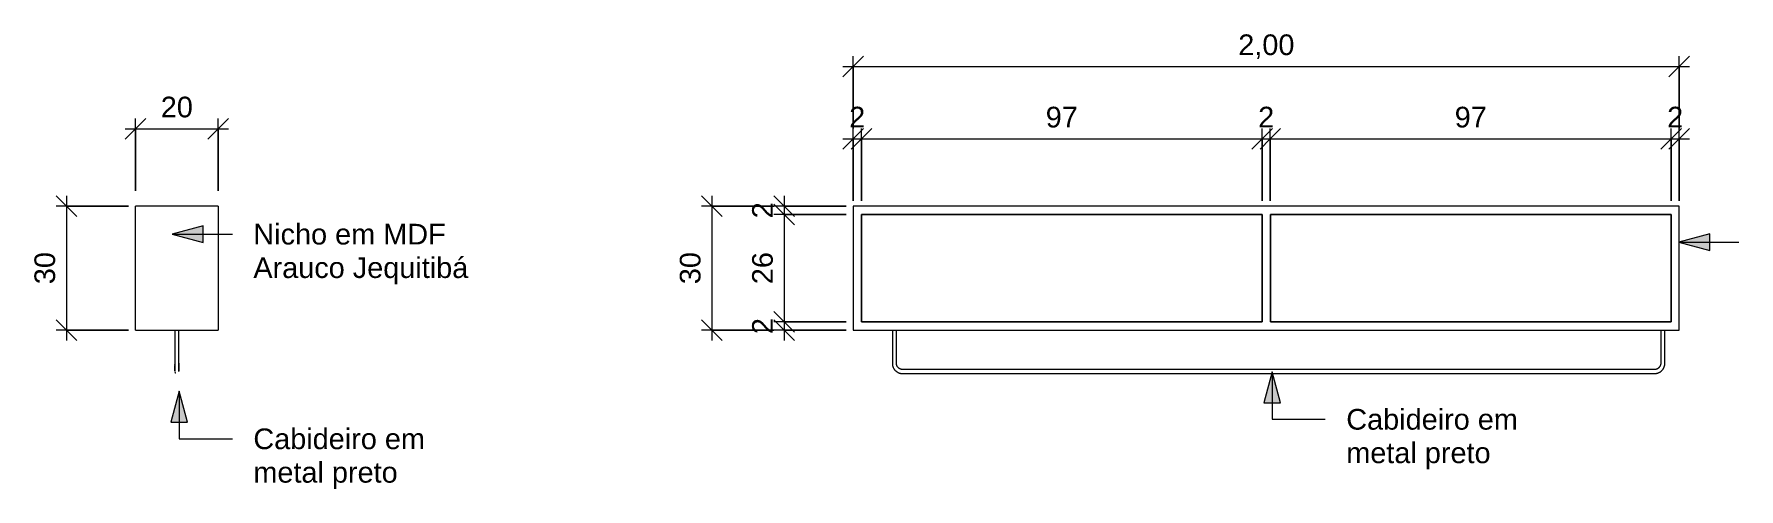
# Model space of a CAD drawing. Header units: millimetres. Extents: x -9267 to 9852, y -16803 to 11612.
# Drawn here: x 1886 to 6012, y 1716 to 2816 of the extents above; entities that cross this region are included whole.
import ezdxf

# ---------------------------------------------------------------- set-up
doc = ezdxf.new("R2010")
doc.units = ezdxf.units.MM
for name, color, linetype, lineweight in [('A-ANNO-DIMS', 211, 'Continuous', 9), ('A-ANNO-DIMS-25', 211, 'Continuous', 9), ('G-ANNO-TEXT', 231, 'Continuous', 9), ('I-FURN', 30, 'Continuous', 9)]:
    doc.layers.add(name, color=color, linetype=linetype, lineweight=lineweight)
doc.styles.add('@Arial Unicode MS', font='ARIALUNI.TTF', dxfattribs={"height": 50})
doc.styles.add('Arial', font='arial.ttf', dxfattribs={"height": 50})
doc.dimstyles.new('CRT_-__Metros_-_Linha_de_chamada_3_5_mm', dxfattribs={"dimscale": 304.8, "dimtxt": 50.292243, "dimasz": 0.164042, "dimexe": 0.082021, "dimexo": 0.0625, "dimgap": 0.04101, "dimtad": 1, "dimdec": 0, "dimlfac": 0.1, "dimdsep": 46, "dimtxsty": '@Arial Unicode MS', "dimblk1": 'OBLIQUE', "dimblk2": 'OBLIQUE', "dimsah": 1, "dimcen": 0.09, "dimdle": 0.082021, "dimazin": 0, "dimtfac": 1, "dimtdec": 4, "dimtix": 1, "dimtmove": 0, "dimatfit": 3, "dimfxl": 0.492126, "dimfxlon": 1, "dimtvp": 1, "dimtolj": 1, "dimtzin": 0, "dimarcsym": 2})
doc.dimstyles.new('CRT_-__Metros_-_Linha_de_chamada_3_5_mm_1', dxfattribs={"dimscale": 304.8, "dimtxt": 50.292243, "dimasz": 0.164042, "dimexe": 0.082021, "dimexo": 0.0625, "dimgap": 0.04101, "dimtad": 1, "dimlfac": 0.001, "dimrnd": 0.01, "dimzin": 0, "dimdsep": 46, "dimtxsty": '@Arial Unicode MS', "dimblk1": 'OBLIQUE', "dimblk2": 'OBLIQUE', "dimsah": 1, "dimcen": 0.09, "dimdle": 0.082021, "dimazin": 0, "dimtfac": 1, "dimtdec": 4, "dimtix": 1, "dimtmove": 0, "dimatfit": 3, "dimfxl": 0.492126, "dimfxlon": 1, "dimtvp": 1, "dimtolj": 1, "dimtzin": 0, "dimarcsym": 2})

# ---------------------------------------------------------------- blocks, each defined once
blk = doc.blocks.new('ARMARIO SUSPENSO COZINHA - ARMARIO SUSPENSO COZINHA-4516002-VISTA LATERAL NICHO COZINHA')
at = {"layer": 'I-FURN'}
for p, q in [((-16579.7, 2100), (-16579.7, 2400)), ((-16379.7, 2400), (-16579.7, 2400)), ((-16379.7, 2400), (-16379.7, 2100)), ((-16579.7, 2100), (-16379.7, 2100)), ((-16484.7, 2100), (-16484.7, 2020)), ((-16474.7, 2020), (-16474.7, 2100)), ((-16484.7, 2017.4), (-16484.7, 2017.6))]:
    blk.add_line(p, q, dxfattribs=at)
at = {"layer": 'I-FURN', "flags": 128}
for points in [[(-16484.7, 2020), (-16484.7, 2019.2), (-16484.7, 2018.4), (-16484.7, 2017.6), (-16484.7, 2016.8), (-16484.7, 2016), (-16484.7, 2015.2), (-16484.7, 2014.5), (-16484.7, 2013.7), (-16484.7, 2013), (-16484.7, 2012.2), (-16484.7, 2011.5), (-16484.7, 2010.8), (-16484.7, 2010.1), (-16484.7, 2009.4), (-16484.7, 2008.7), (-16484.7, 2008.1), (-16484.7, 2007.4), (-16484.7, 2006.8), (-16484.7, 2006.2), (-16484.7, 2005.7), (-16484.7, 2005.1), (-16484.7, 2004.6), (-16484.7, 2004.1), (-16484.7, 2003.6), (-16484.7, 2003.2), (-16484.7, 2002.8), (-16484.7, 2002.4), (-16484.7, 2002), (-16484.7, 2001.7), (-16484.7, 2001.4), (-16484.7, 2001.1), (-16484.7, 2000.8), (-16484.7, 2000.6), (-16484.7, 2000.4), (-16484.7, 2000.3), (-16484.7, 2000.2), (-16484.7, 2000.1), (-16484.7, 2000), (-16484.7, 2000), (-16484.7, 2000)], [(-16484.7, 2001.5), (-16484.7, 2001.6), (-16484.7, 2001.9), (-16484.7, 2002.3), (-16484.7, 2002.6), (-16484.7, 2003.1), (-16484.7, 2003.5), (-16484.7, 2004), (-16484.7, 2004.4), (-16484.7, 2005), (-16484.7, 2005.5), (-16484.7, 2006.1), (-16484.7, 2006.7), (-16484.7, 2007.3), (-16484.7, 2007.9), (-16484.7, 2008.5), (-16484.7, 2009.2), (-16484.7, 2009.9), (-16484.7, 2010.6), (-16484.7, 2011.3), (-16484.7, 2012), (-16484.7, 2012.8), (-16484.7, 2013.5), (-16484.7, 2014.3), (-16484.7, 2015)], [(-16482.3, 1995.8), (-16482.5, 1995.9), (-16482.6, 1996), (-16482.8, 1996.1), (-16482.9, 1996.2), (-16483.1, 1996.4), (-16483.2, 1996.5), (-16483.4, 1996.7), (-16483.5, 1996.8), (-16483.6, 1997), (-16483.7, 1997.1), (-16483.9, 1997.3)], [(-16474.7, 2000), (-16474.7, 2000), (-16474.7, 2000.1), (-16474.7, 2000.1), (-16474.7, 2000.3), (-16474.7, 2000.4), (-16474.7, 2000.6), (-16474.7, 2000.8), (-16474.7, 2001), (-16474.7, 2001.3), (-16474.7, 2001.6), (-16474.7, 2001.9), (-16474.7, 2002.3), (-16474.7, 2002.6), (-16474.7, 2003.1), (-16474.7, 2003.5), (-16474.7, 2004), (-16474.7, 2004.4), (-16474.7, 2005), (-16474.7, 2005.5), (-16474.7, 2006.1), (-16474.7, 2006.7), (-16474.7, 2007.3), (-16474.7, 2007.9), (-16474.7, 2008.5), (-16474.7, 2009.2), (-16474.7, 2009.9), (-16474.7, 2010.6), (-16474.7, 2011.3), (-16474.7, 2012), (-16474.7, 2012.8), (-16474.7, 2013.5), (-16474.7, 2014.3), (-16474.7, 2015), (-16474.7, 2015.8), (-16474.7, 2016.6), (-16474.7, 2017.4), (-16474.7, 2018.2), (-16474.7, 2019), (-16474.7, 2019.8), (-16474.7, 2020)], [(-16474.7, 2020), (-16474.7, 2019.2), (-16474.7, 2018.4), (-16474.7, 2017.6), (-16474.7, 2016.8), (-16474.7, 2016), (-16474.7, 2015.2), (-16474.7, 2014.5), (-16474.7, 2013.7), (-16474.7, 2013), (-16474.7, 2012.2), (-16474.7, 2011.5), (-16474.7, 2010.8), (-16474.7, 2010.1), (-16474.7, 2009.4), (-16474.7, 2008.7), (-16474.7, 2008.1), (-16474.7, 2007.4), (-16474.7, 2006.8), (-16474.7, 2006.2), (-16474.7, 2005.7), (-16474.7, 2005.1), (-16474.7, 2004.6), (-16474.7, 2004.1), (-16474.7, 2003.6), (-16474.7, 2003.2), (-16474.7, 2002.8), (-16474.7, 2002.4), (-16474.7, 2002), (-16474.7, 2001.7), (-16474.7, 2001.4), (-16474.7, 2001.1)]]:
    blk.add_lwpolyline(points, dxfattribs=at)
blk = doc.blocks.new('ARMARIO SUSPENSO COZINHA - ARMARIO SUSPENSO COZINHA-4516002-VISTA FRONTAL NICHO COZINHA')
at = {"layer": 'I-FURN'}
for p, q in [((-5064.6, 2400), (-7064.6, 2400)), ((-7064.6, 2400), (-7064.6, 2100)), ((-5064.6, 2100), (-5064.6, 2400)), ((-7044.6, 2380), (-7044.6, 2120)), ((-6074.6, 2380), (-7044.6, 2380)), ((-7044.6, 2120), (-7044.6, 2380)), ((-7044.6, 2380), (-6074.6, 2380)), ((-6074.6, 2120), (-6074.6, 2380)), ((-6074.6, 2380), (-6074.6, 2120)), ((-6054.6, 2380), (-6054.6, 2120)), ((-5084.6, 2380), (-6054.6, 2380)), ((-6054.6, 2120), (-6054.6, 2380)), ((-6054.6, 2380), (-5084.6, 2380)), ((-5084.6, 2120), (-5084.6, 2380)), ((-5084.6, 2380), (-5084.6, 2120)), ((-7044.6, 2120), (-6074.6, 2120)), ((-6074.6, 2120), (-7044.6, 2120)), ((-6054.6, 2120), (-5084.6, 2120)), ((-5084.6, 2120), (-6054.6, 2120)), ((-7064.6, 2100), (-5064.6, 2100)), ((-6969.6, 2100), (-6969.6, 2020)), ((-6959.6, 2020), (-6959.6, 2100)), ((-5109.6, 2100), (-5109.6, 2020)), ((-5099.6, 2020), (-5099.6, 2100)), ((-5124.6, 2005), (-6944.6, 2005)), ((-6944.6, 1995), (-5124.6, 1995))]:
    blk.add_line(p, q, dxfattribs=at)
at = {"layer": 'I-FURN', "flags": 128}
for points in [[(-6969.6, 2020), (-6969.6, 2019), (-6969.5, 2018), (-6969.4, 2017), (-6969.3, 2016), (-6969.1, 2015), (-6968.9, 2014.1), (-6968.6, 2013.1), (-6968.4, 2012.1), (-6968, 2011.2), (-6967.6, 2010.3), (-6967.2, 2009.4), (-6966.8, 2008.5), (-6966.3, 2007.6), (-6965.8, 2006.7), (-6965.3, 2005.9), (-6964.7, 2005.1), (-6964.1, 2004.3), (-6963.4, 2003.5), (-6962.7, 2002.8), (-6962, 2002.1), (-6961.3, 2001.4), (-6960.5, 2000.7), (-6959.8, 2000.1), (-6959, 1999.5), (-6958.1, 1999), (-6957.3, 1998.4), (-6956.4, 1998), (-6955.5, 1997.5), (-6954.6, 1997.1), (-6953.7, 1996.7), (-6952.7, 1996.4), (-6951.8, 1996), (-6950.8, 1995.8), (-6949.9, 1995.6), (-6948.9, 1995.4), (-6947.9, 1995.2), (-6946.9, 1995.1), (-6945.9, 1995), (-6944.9, 1995), (-6944.6, 1995)], [(-6944.6, 2005), (-6945.2, 2005), (-6945.8, 2005), (-6946.4, 2005.1), (-6947, 2005.2), (-6947.6, 2005.3), (-6948.2, 2005.4), (-6948.8, 2005.6), (-6949.3, 2005.8), (-6949.9, 2006), (-6950.5, 2006.2), (-6951, 2006.4), (-6951.5, 2006.7), (-6952.1, 2007), (-6952.6, 2007.3), (-6953.1, 2007.6), (-6953.6, 2008), (-6954.1, 2008.3), (-6954.5, 2008.7), (-6955, 2009.1), (-6955.4, 2009.5), (-6955.8, 2010), (-6956.2, 2010.4), (-6956.6, 2010.9), (-6956.9, 2011.4), (-6957.2, 2011.9), (-6957.6, 2012.4), (-6957.8, 2012.9), (-6958.1, 2013.5), (-6958.4, 2014), (-6958.6, 2014.6), (-6958.8, 2015.1), (-6959, 2015.7), (-6959.2, 2016.3), (-6959.3, 2016.9), (-6959.4, 2017.5), (-6959.5, 2018), (-6959.6, 2018.6), (-6959.6, 2019.2), (-6959.6, 2019.8), (-6959.6, 2020)], [(-5124.6, 1995), (-5123.6, 1995), (-5122.6, 1995.1), (-5121.6, 1995.2), (-5120.6, 1995.3), (-5119.7, 1995.5), (-5118.7, 1995.7), (-5117.7, 1996), (-5116.8, 1996.3), (-5115.8, 1996.6), (-5114.9, 1997), (-5114, 1997.4), (-5113.1, 1997.8), (-5112.2, 1998.3), (-5111.3, 1998.8), (-5110.5, 1999.4), (-5109.7, 1999.9), (-5108.9, 2000.6), (-5108.1, 2001.2), (-5107.4, 2001.9), (-5106.7, 2002.6), (-5106, 2003.3), (-5105.4, 2004.1), (-5104.7, 2004.9), (-5104.1, 2005.7), (-5103.6, 2006.5), (-5103.1, 2007.3), (-5102.6, 2008.2), (-5102.1, 2009.1), (-5101.7, 2010), (-5101.3, 2010.9), (-5101, 2011.9), (-5100.7, 2012.8), (-5100.4, 2013.8), (-5100.2, 2014.8), (-5100, 2015.8), (-5099.8, 2016.7), (-5099.7, 2017.7), (-5099.7, 2018.7), (-5099.6, 2019.7), (-5099.6, 2020)], [(-5109.6, 2020), (-5109.6, 2019.4), (-5109.7, 2018.8), (-5109.7, 2018.2), (-5109.8, 2017.6), (-5109.9, 2017), (-5110, 2016.4), (-5110.2, 2015.9), (-5110.4, 2015.3), (-5110.6, 2014.7), (-5110.8, 2014.2), (-5111, 2013.6), (-5111.3, 2013.1), (-5111.6, 2012.5), (-5111.9, 2012), (-5112.2, 2011.5), (-5112.6, 2011), (-5113, 2010.6), (-5113.3, 2010.1), (-5113.7, 2009.7), (-5114.2, 2009.2), (-5114.6, 2008.8), (-5115.1, 2008.4), (-5115.5, 2008.1), (-5116, 2007.7), (-5116.5, 2007.4), (-5117, 2007.1), (-5117.6, 2006.8), (-5118.1, 2006.5), (-5118.6, 2006.2), (-5119.2, 2006), (-5119.7, 2005.8), (-5120.3, 2005.6), (-5120.9, 2005.5), (-5121.5, 2005.3), (-5122.1, 2005.2), (-5122.7, 2005.1), (-5123.3, 2005.1), (-5123.9, 2005), (-5124.5, 2005), (-5124.6, 2005)]]:
    blk.add_lwpolyline(points, dxfattribs=at)
blk = doc.blocks.new('DIMBLOCK5-VISTA LATERAL NICHO COZINHA')
at = {"layer": 'A-ANNO-DIMS-25', "lineweight": 18}
for p, q in [((2131.1, 2587.5), (2156.1, 2612.5)), ((2331.1, 2587.5), (2356.1, 2612.5)), ((2131.1, 2587.5), (2106.1, 2562.5)), ((2331.1, 2587.5), (2306.1, 2562.5))]:
    blk.add_line(p, q, dxfattribs=at)
at = {"layer": 'A-ANNO-DIMS-25'}
for p, q in [((2131.1, 2437.5), (2131.1, 2612.5)), ((2331.1, 2437.5), (2331.1, 2612.5)), ((2106.1, 2587.5), (2356.1, 2587.5)), ((2131.1, 2587.5), (2131.1, 2437.5)), ((2331.1, 2587.5), (2331.1, 2437.5))]:
    blk.add_line(p, q, dxfattribs=at)
at = {"layer": 'A-ANNO-DIMS-25', "color": 0, "insert": (2192.3, 2664.9), "char_height": 50, "width": 92.937, "attachment_point": 1, "line_spacing_factor": 1.117605, "style": '@Arial Unicode MS'}
blk.add_mtext('20', dxfattribs=at)
blk = doc.blocks.new('_Oblique')
at = {"color": 0, "linetype": 'ByBlock', "lineweight": -2}
blk.add_line((-0.5, -0.5), (0.5, 0.5), dxfattribs=at)
blk = doc.blocks.new('DIMBLOCK6-VISTA LATERAL NICHO COZINHA')
at = {"layer": 'A-ANNO-DIMS-25', "lineweight": 18}
for p, q in [((1963.8, 2400), (1938.8, 2425)), ((1963.8, 2400), (1988.8, 2375)), ((1963.8, 2100), (1938.8, 2125)), ((1963.8, 2100), (1988.8, 2075))]:
    blk.add_line(p, q, dxfattribs=at)
at = {"layer": 'A-ANNO-DIMS-25'}
for p, q in [((2113.8, 2400), (1938.8, 2400)), ((1963.8, 2425), (1963.8, 2075)), ((1963.8, 2400), (2113.8, 2400)), ((2113.8, 2100), (1938.8, 2100)), ((1963.8, 2100), (2113.8, 2100))]:
    blk.add_line(p, q, dxfattribs=at)
at = {"layer": 'A-ANNO-DIMS-25', "color": 0, "insert": (1886.4, 2211.3), "char_height": 50, "width": 92.937, "attachment_point": 1, "rotation": 90, "line_spacing_factor": 1.117605, "style": '@Arial Unicode MS'}
blk.add_mtext('30', dxfattribs=at)
blk = doc.blocks.new('DIMBLOCK7-VISTA FRONTAL NICHO COZINHA')
at = {"layer": 'A-ANNO-DIMS-25'}
for p, q in [((3843.1, 2563.1), (3888.1, 2563.1)), ((3868.1, 2413.1), (3868.1, 2588.1)), ((3868.1, 2563.1), (3868.1, 2413.1)), ((3888.1, 2413.1), (3888.1, 2588.1)), ((3888.1, 2563.1), (3888.1, 2413.1))]:
    blk.add_line(p, q, dxfattribs=at)
at = {"layer": 'A-ANNO-DIMS-25', "lineweight": 18}
for p, q in [((3868.1, 2563.1), (3843.1, 2538.1)), ((3888.1, 2563.1), (3863.1, 2538.1)), ((3868.1, 2563.1), (3893.1, 2588.1)), ((3888.1, 2563.1), (3913.1, 2588.1))]:
    blk.add_line(p, q, dxfattribs=at)
at = {"layer": 'A-ANNO-DIMS-25', "color": 0, "insert": (3858.7, 2640.5), "char_height": 50, "width": 46.468, "attachment_point": 1, "line_spacing_factor": 1.117605, "style": '@Arial Unicode MS'}
blk.add_mtext('2', dxfattribs=at)
blk = doc.blocks.new('DIMBLOCK8-VISTA FRONTAL NICHO COZINHA')
at = {"layer": 'A-ANNO-DIMS-25', "lineweight": 18}
for p, q in [((3888.1, 2563.1), (3863.1, 2538.1)), ((3888.1, 2563.1), (3913.1, 2588.1)), ((4858.1, 2563.1), (4833.1, 2538.1)), ((4858.1, 2563.1), (4883.1, 2588.1))]:
    blk.add_line(p, q, dxfattribs=at)
at = {"layer": 'A-ANNO-DIMS-25'}
for p, q in [((3888.1, 2413.1), (3888.1, 2588.1)), ((3888.1, 2563.1), (4858.1, 2563.1)), ((3888.1, 2563.1), (3888.1, 2413.1)), ((4858.1, 2413.1), (4858.1, 2588.1)), ((4858.1, 2563.1), (4858.1, 2413.1))]:
    blk.add_line(p, q, dxfattribs=at)
at = {"layer": 'A-ANNO-DIMS-25', "color": 0, "insert": (4334.4, 2640.5), "char_height": 50, "width": 92.937, "attachment_point": 1, "line_spacing_factor": 1.117605, "style": '@Arial Unicode MS'}
blk.add_mtext('97', dxfattribs=at)
blk = doc.blocks.new('DIMBLOCK9-VISTA FRONTAL NICHO COZINHA')
at = {"layer": 'A-ANNO-DIMS-25', "lineweight": 18}
for p, q in [((4858.1, 2563.1), (4833.1, 2538.1)), ((4878.1, 2563.1), (4853.1, 2538.1)), ((4858.1, 2563.1), (4883.1, 2588.1)), ((4878.1, 2563.1), (4903.1, 2588.1))]:
    blk.add_line(p, q, dxfattribs=at)
at = {"layer": 'A-ANNO-DIMS-25'}
for p, q in [((4858.1, 2413.1), (4858.1, 2588.1)), ((4858.1, 2563.1), (4878.1, 2563.1)), ((4858.1, 2563.1), (4858.1, 2413.1)), ((4878.1, 2413.1), (4878.1, 2588.1)), ((4878.1, 2563.1), (4878.1, 2413.1))]:
    blk.add_line(p, q, dxfattribs=at)
at = {"layer": 'A-ANNO-DIMS-25', "color": 0, "insert": (4848.7, 2640.5), "char_height": 50, "width": 46.468, "attachment_point": 1, "line_spacing_factor": 1.117605, "style": '@Arial Unicode MS'}
blk.add_mtext('2', dxfattribs=at)
blk = doc.blocks.new('DIMBLOCK10-VISTA FRONTAL NICHO COZINHA')
at = {"layer": 'A-ANNO-DIMS-25', "lineweight": 18}
for p, q in [((4878.1, 2563.1), (4853.1, 2538.1)), ((4878.1, 2563.1), (4903.1, 2588.1)), ((5848.1, 2563.1), (5823.1, 2538.1)), ((5848.1, 2563.1), (5873.1, 2588.1))]:
    blk.add_line(p, q, dxfattribs=at)
at = {"layer": 'A-ANNO-DIMS-25'}
for p, q in [((4878.1, 2413.1), (4878.1, 2588.1)), ((4878.1, 2563.1), (5848.1, 2563.1)), ((4878.1, 2563.1), (4878.1, 2413.1)), ((5848.1, 2413.1), (5848.1, 2588.1)), ((5848.1, 2563.1), (5848.1, 2413.1))]:
    blk.add_line(p, q, dxfattribs=at)
at = {"layer": 'A-ANNO-DIMS-25', "color": 0, "insert": (5324.4, 2640.5), "char_height": 50, "width": 92.937, "attachment_point": 1, "line_spacing_factor": 1.117605, "style": '@Arial Unicode MS'}
blk.add_mtext('97', dxfattribs=at)
blk = doc.blocks.new('DIMBLOCK11-VISTA FRONTAL NICHO COZINHA')
at = {"layer": 'A-ANNO-DIMS-25', "lineweight": 18}
for p, q in [((5848.1, 2563.1), (5823.1, 2538.1)), ((5868.1, 2563.1), (5843.1, 2538.1)), ((5848.1, 2563.1), (5873.1, 2588.1)), ((5868.1, 2563.1), (5893.1, 2588.1))]:
    blk.add_line(p, q, dxfattribs=at)
at = {"layer": 'A-ANNO-DIMS-25'}
for p, q in [((5848.1, 2413.1), (5848.1, 2588.1)), ((5848.1, 2563.1), (5893.1, 2563.1)), ((5848.1, 2563.1), (5848.1, 2413.1)), ((5868.1, 2413.1), (5868.1, 2588.1)), ((5868.1, 2563.1), (5868.1, 2413.1))]:
    blk.add_line(p, q, dxfattribs=at)
at = {"layer": 'A-ANNO-DIMS-25', "color": 0, "insert": (5838.7, 2640.5), "char_height": 50, "width": 46.468, "attachment_point": 1, "line_spacing_factor": 1.117605, "style": '@Arial Unicode MS'}
blk.add_mtext('2', dxfattribs=at)
blk = doc.blocks.new('DIMBLOCK12-VISTA FRONTAL NICHO COZINHA')
at = {"layer": 'A-ANNO-DIMS-25', "lineweight": 18}
for p, q in [((3701.1, 2400), (3676.1, 2425)), ((3701.1, 2380), (3676.1, 2405)), ((3701.1, 2400), (3726.1, 2375)), ((3701.1, 2380), (3726.1, 2355))]:
    blk.add_line(p, q, dxfattribs=at)
at = {"layer": 'A-ANNO-DIMS-25'}
for p, q in [((3851.1, 2400), (3676.1, 2400)), ((3701.1, 2425), (3701.1, 2380)), ((3701.1, 2400), (3851.1, 2400)), ((3851.1, 2380), (3676.1, 2380)), ((3701.1, 2380), (3851.1, 2380))]:
    blk.add_line(p, q, dxfattribs=at)
at = {"layer": 'A-ANNO-DIMS-25', "color": 0, "insert": (3623.7, 2370.6), "char_height": 50, "width": 46.468, "attachment_point": 1, "rotation": 90, "line_spacing_factor": 1.117605, "style": '@Arial Unicode MS'}
blk.add_mtext('2', dxfattribs=at)
blk = doc.blocks.new('DIMBLOCK13-VISTA FRONTAL NICHO COZINHA')
at = {"layer": 'A-ANNO-DIMS-25', "lineweight": 18}
for p, q in [((3701.1, 2380), (3676.1, 2405)), ((3701.1, 2380), (3726.1, 2355)), ((3701.1, 2120), (3676.1, 2145)), ((3701.1, 2120), (3726.1, 2095))]:
    blk.add_line(p, q, dxfattribs=at)
at = {"layer": 'A-ANNO-DIMS-25'}
for p, q in [((3851.1, 2380), (3676.1, 2380)), ((3701.1, 2380), (3701.1, 2120)), ((3701.1, 2380), (3851.1, 2380)), ((3851.1, 2120), (3676.1, 2120)), ((3701.1, 2120), (3851.1, 2120))]:
    blk.add_line(p, q, dxfattribs=at)
at = {"layer": 'A-ANNO-DIMS-25', "color": 0, "insert": (3623.7, 2211.3), "char_height": 50, "width": 92.937, "attachment_point": 1, "rotation": 90, "line_spacing_factor": 1.117605, "style": '@Arial Unicode MS'}
blk.add_mtext('26', dxfattribs=at)
blk = doc.blocks.new('DIMBLOCK14-VISTA FRONTAL NICHO COZINHA')
at = {"layer": 'A-ANNO-DIMS-25', "lineweight": 18}
for p, q in [((3701.1, 2120), (3676.1, 2145)), ((3701.1, 2100), (3676.1, 2125)), ((3701.1, 2120), (3726.1, 2095)), ((3701.1, 2100), (3726.1, 2075))]:
    blk.add_line(p, q, dxfattribs=at)
at = {"layer": 'A-ANNO-DIMS-25'}
for p, q in [((3851.1, 2120), (3676.1, 2120)), ((3701.1, 2120), (3701.1, 2075)), ((3701.1, 2120), (3851.1, 2120)), ((3851.1, 2100), (3676.1, 2100)), ((3701.1, 2100), (3851.1, 2100))]:
    blk.add_line(p, q, dxfattribs=at)
at = {"layer": 'A-ANNO-DIMS-25', "color": 0, "insert": (3623.7, 2090.6), "char_height": 50, "width": 46.468, "attachment_point": 1, "rotation": 90, "line_spacing_factor": 1.117605, "style": '@Arial Unicode MS'}
blk.add_mtext('2', dxfattribs=at)
blk = doc.blocks.new('DIMBLOCK15-VISTA FRONTAL NICHO COZINHA')
at = {"layer": 'A-ANNO-DIMS-25'}
for p, q in [((3843.1, 2738.1), (5893.1, 2738.1)), ((3868.1, 2588.1), (3868.1, 2763.1)), ((3868.1, 2738.1), (3868.1, 2588.1)), ((5868.1, 2588.1), (5868.1, 2763.1)), ((5868.1, 2738.1), (5868.1, 2588.1))]:
    blk.add_line(p, q, dxfattribs=at)
at = {"layer": 'A-ANNO-DIMS-25', "lineweight": 18}
for p, q in [((3868.1, 2738.1), (3843.1, 2713.1)), ((3868.1, 2738.1), (3893.1, 2763.1)), ((5868.1, 2738.1), (5843.1, 2713.1)), ((5868.1, 2738.1), (5893.1, 2763.1))]:
    blk.add_line(p, q, dxfattribs=at)
at = {"layer": 'A-ANNO-DIMS-25', "color": 0, "insert": (4800.5, 2815.5), "char_height": 50, "width": 162.337, "attachment_point": 1, "line_spacing_factor": 1.117605, "style": '@Arial Unicode MS'}
blk.add_mtext('2,00', dxfattribs=at)
blk = doc.blocks.new('DIMBLOCK16-VISTA FRONTAL NICHO COZINHA')
at = {"layer": 'A-ANNO-DIMS-25', "lineweight": 18}
for p, q in [((3526.1, 2400), (3501.1, 2425)), ((3526.1, 2400), (3551.1, 2375)), ((3526.1, 2100), (3501.1, 2125)), ((3526.1, 2100), (3551.1, 2075))]:
    blk.add_line(p, q, dxfattribs=at)
at = {"layer": 'A-ANNO-DIMS-25'}
for p, q in [((3676.1, 2400), (3501.1, 2400)), ((3526.1, 2425), (3526.1, 2075)), ((3526.1, 2400), (3676.1, 2400)), ((3676.1, 2100), (3501.1, 2100)), ((3526.1, 2100), (3676.1, 2100))]:
    blk.add_line(p, q, dxfattribs=at)
at = {"layer": 'A-ANNO-DIMS-25', "color": 0, "insert": (3448.7, 2211.3), "char_height": 50, "width": 92.937, "attachment_point": 1, "rotation": 90, "line_spacing_factor": 1.117605, "style": '@Arial Unicode MS'}
blk.add_mtext('30', dxfattribs=at)

msp = doc.modelspace()

# ---------------------------------------------------------------- hatches: boundary and pattern name
at = {"layer": 'G-ANNO-TEXT'}
for points in [[(2220.137, 2332.316), (2295.137, 2312.22), (2295.137, 2352.413)], [(5866.925, 2312.88), (5941.925, 2292.784), (5941.925, 2332.976)], [(4882.242, 1999.582), (4862.146, 1924.582), (4902.338, 1924.582)], [(2236.667, 1952.398), (2216.571, 1877.398), (2256.763, 1877.398)]]:
    msp.add_hatch(color=7, dxfattribs=at).paths.add_polyline_path(points)

# ---------------------------------------------------------------- linework, layer by layer
at = {"layer": 'G-ANNO-TEXT', "color": 7}
for p, q in [((2295.137, 2352.413), (2220.137, 2332.316)), ((2295.137, 2312.22), (2295.137, 2352.413)), ((2220.137, 2332.316), (2295.137, 2312.22)), ((2220.137, 2332.316), (2365.553, 2332.316)), ((5941.925, 2332.976), (5866.925, 2312.88)), ((5866.925, 2312.88), (5941.925, 2292.784)), ((5866.925, 2312.88), (6012.341, 2312.88)), ((5941.925, 2292.784), (5941.925, 2332.976)), ((4882.242, 1999.582), (4862.146, 1924.582)), ((4902.338, 1924.582), (4882.242, 1999.582)), ((4882.242, 1999.582), (4882.242, 1884.439)), ((2236.667, 1952.398), (2216.571, 1877.398)), ((2256.763, 1877.398), (2236.667, 1952.398)), ((2236.667, 1952.398), (2236.667, 1837.255)), ((4862.146, 1924.582), (4902.338, 1924.582)), ((2216.571, 1877.398), (2256.763, 1877.398)), ((4882.242, 1884.439), (5011.128, 1884.439)), ((2236.667, 1837.255), (2365.553, 1837.255))]:
    msp.add_line(p, q, dxfattribs=at)

# ---------------------------------------------------------------- block references
at = {"layer": 'I-FURN'}
for name, p in [('ARMARIO SUSPENSO COZINHA - ARMARIO SUSPENSO COZINHA-4516002-VISTA LATERAL NICHO COZINHA', (18710.718, 0)), ('ARMARIO SUSPENSO COZINHA - ARMARIO SUSPENSO COZINHA-4516002-VISTA FRONTAL NICHO COZINHA', (10932.714, 0))]:
    msp.add_blockref(name, p, dxfattribs=at)

# ---------------------------------------------------------------- texts
at = {"layer": 'G-ANNO-TEXT', "color": 7, "char_height": 50, "attachment_point": 1, "style": 'Arial'}
for s, insert, width in [('Nicho em MDF ', (2416.353, 2357.316), 599.26141), ('Arauco Jequitibá', (2416.353, 2276.288), 647.36266), ('Cabideiro em ', (5061.928, 1909.439), 539.13484), ('Cabideiro em ', (2416.353, 1862.255), 539.13484), ('metal preto', (5061.928, 1828.411), 432.91125), ('metal preto', (2416.353, 1781.227), 432.91125)]:
    msp.add_mtext(s, dxfattribs=dict(at, insert=insert, width=width))

# ---------------------------------------------------------------- dimensions: what is measured, and where the dimension line sits
at = {"layer": 'A-ANNO-DIMS'}
for base, p1, p2, dimstyle, override, picture, middle in [((5868.094, 2738.085), (3868.094, 2588.085), (5868.094, 2588.085), 'CRT_-__Metros_-_Linha_de_chamada_3_5_mm_1', {"dimpost": '<>', "dimfxl": 2000}, 'DIMBLOCK15-VISTA FRONTAL NICHO COZINHA', (4868.094, 2776.131)), ((2331.067, 2587.538), (2131.067, 2437.538), (2331.067, 2437.538), 'CRT_-__Metros_-_Linha_de_chamada_3_5_mm', {"dimpost": '<>', "dimfxl": 200}, 'DIMBLOCK5-VISTA LATERAL NICHO COZINHA', (2231.067, 2625.584)), ((3888.094, 2563.085), (3868.094, 2413.085), (3888.094, 2413.085), 'CRT_-__Metros_-_Linha_de_chamada_3_5_mm', {"dimpost": '<>', "dimfxl": 20}, 'DIMBLOCK7-VISTA FRONTAL NICHO COZINHA', (3878.094, 2600.704)), ((4858.094, 2563.085), (3888.094, 2413.085), (4858.094, 2413.085), 'CRT_-__Metros_-_Linha_de_chamada_3_5_mm', {"dimpost": '<>', "dimfxl": 970}, 'DIMBLOCK8-VISTA FRONTAL NICHO COZINHA', (4373.094, 2601.131)), ((4878.094, 2563.085), (4858.094, 2413.085), (4878.094, 2413.085), 'CRT_-__Metros_-_Linha_de_chamada_3_5_mm', {"dimpost": '<>', "dimfxl": 20}, 'DIMBLOCK9-VISTA FRONTAL NICHO COZINHA', (4868.094, 2600.704)), ((5848.094, 2563.085), (4878.094, 2413.085), (5848.094, 2413.085), 'CRT_-__Metros_-_Linha_de_chamada_3_5_mm', {"dimpost": '<>', "dimfxl": 970}, 'DIMBLOCK10-VISTA FRONTAL NICHO COZINHA', (5363.094, 2601.131)), ((5868.094, 2563.085), (5848.094, 2413.085), (5868.094, 2413.085), 'CRT_-__Metros_-_Linha_de_chamada_3_5_mm', {"dimpost": '<>', "dimfxl": 20}, 'DIMBLOCK11-VISTA FRONTAL NICHO COZINHA', (5858.094, 2600.704))]:
    dim = msp.add_linear_dim(base=base, p1=p1, p2=p2, dimstyle=dimstyle, override=override, dxfattribs=at)
    dim.commit()
    dim.dimension.update_dxf_attribs({"geometry": picture, "text_midpoint": middle})
for base, p1, p2, override, picture, middle in [((1963.772, 2100), (2113.772, 2400), (2113.772, 2100), {"dimpost": '<>', "dimfxl": 300}, 'DIMBLOCK6-VISTA LATERAL NICHO COZINHA', (1925.726, 2250)), ((3526.078, 2100), (3676.078, 2400), (3676.078, 2100), {"dimpost": '<>', "dimfxl": 300}, 'DIMBLOCK16-VISTA FRONTAL NICHO COZINHA', (3488.032, 2250)), ((3701.078, 2380), (3851.078, 2400), (3851.078, 2380), {"dimpost": '<>', "dimfxl": 20}, 'DIMBLOCK12-VISTA FRONTAL NICHO COZINHA', (3663.459, 2390)), ((3701.078, 2120), (3851.078, 2380), (3851.078, 2120), {"dimpost": '<>', "dimfxl": 260}, 'DIMBLOCK13-VISTA FRONTAL NICHO COZINHA', (3663.032, 2250)), ((3701.078, 2100), (3851.078, 2120), (3851.078, 2100), {"dimpost": '<>', "dimfxl": 20}, 'DIMBLOCK14-VISTA FRONTAL NICHO COZINHA', (3663.459, 2110))]:
    dim = msp.add_linear_dim(base=base, p1=p1, p2=p2, angle=90, dimstyle='CRT_-__Metros_-_Linha_de_chamada_3_5_mm', override=override, dxfattribs=at)
    dim.commit()
    dim.dimension.update_dxf_attribs({"geometry": picture, "text_midpoint": middle})

doc.saveas('drawing.dxf')
